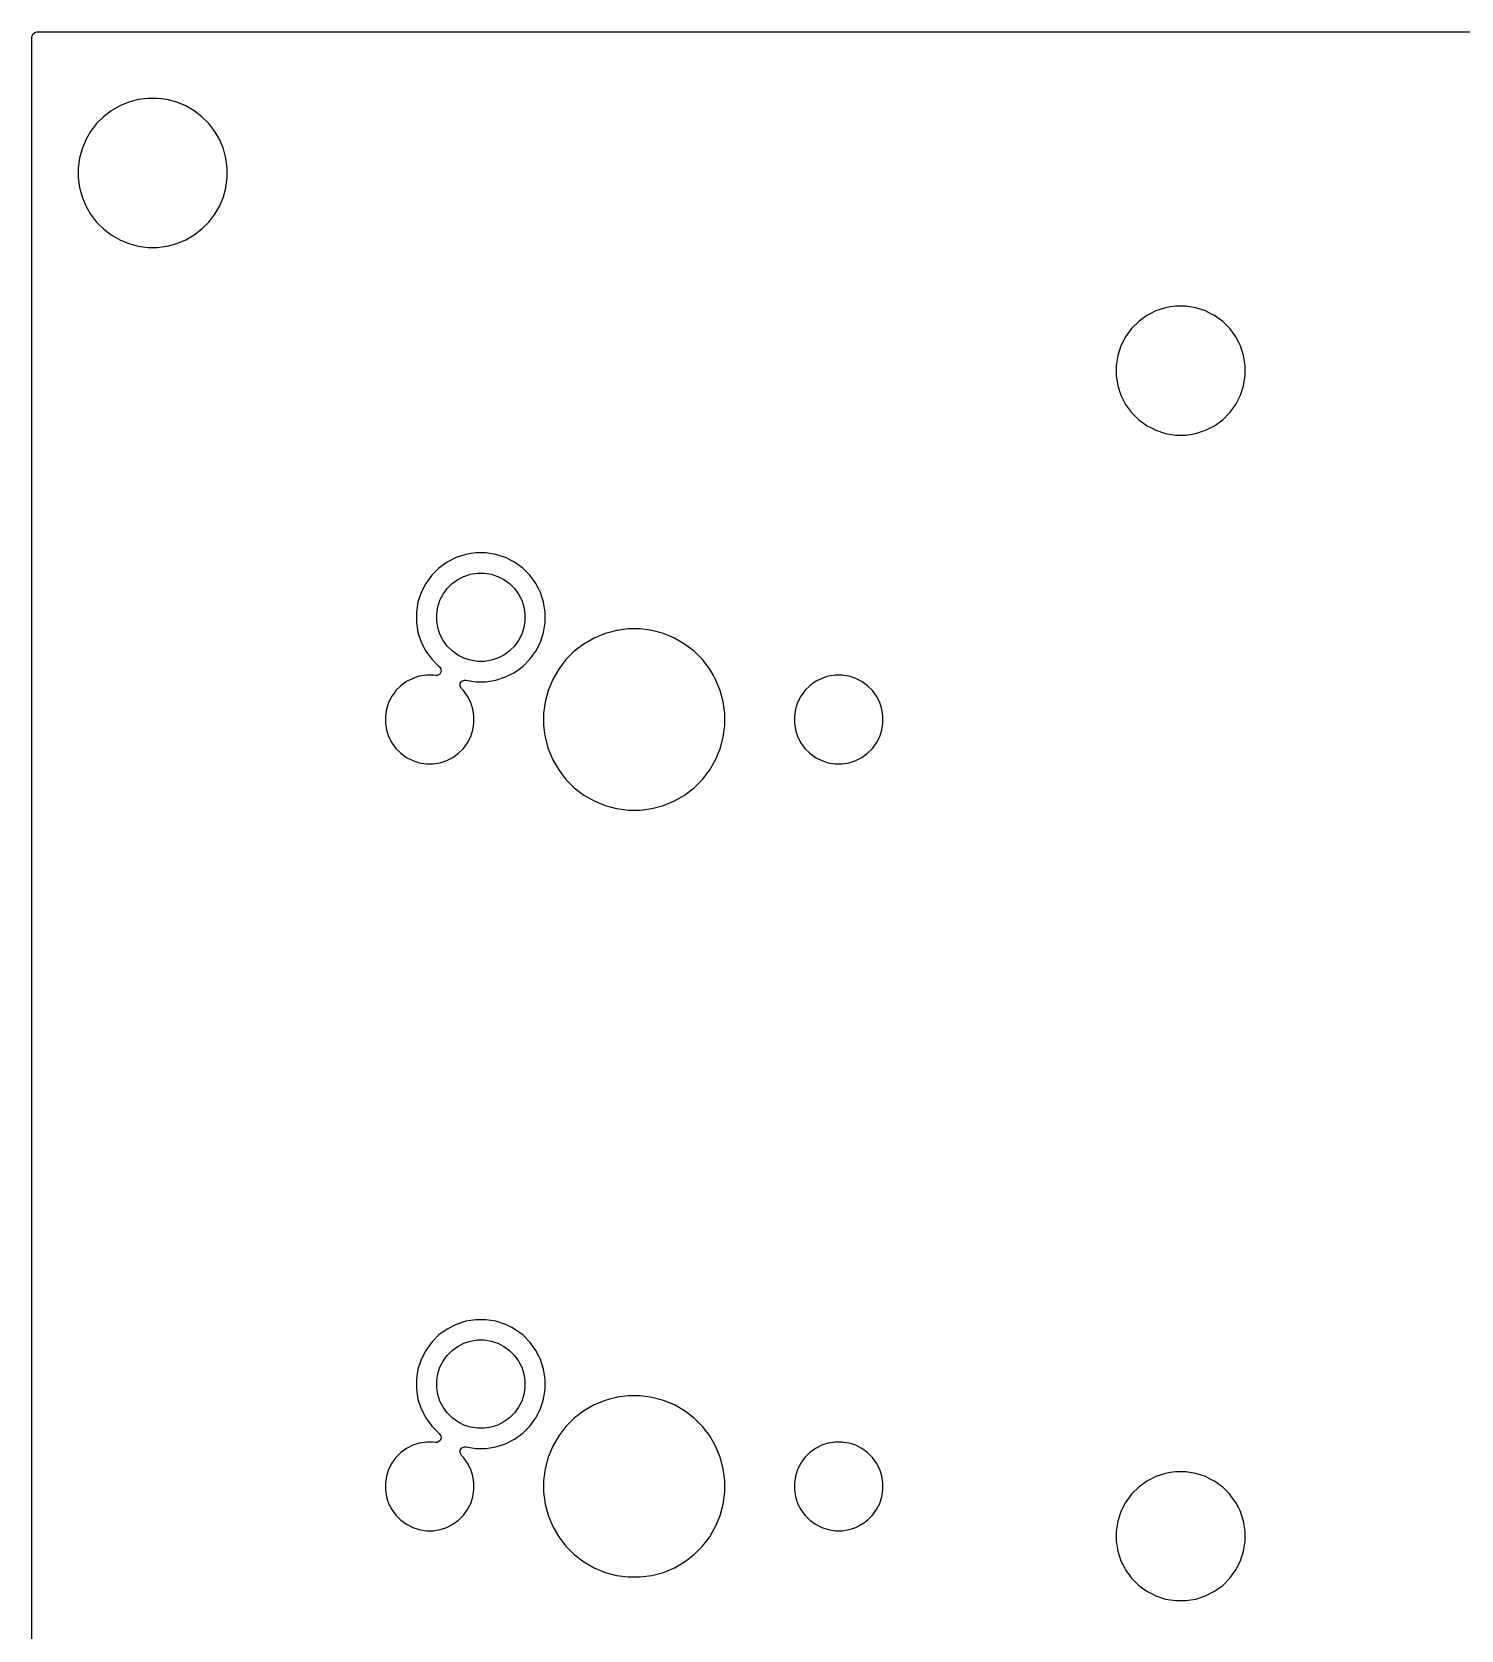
# Model space of a CAD drawing. Header units: millimetres. Extents: x 83.5 to 154.5, y -89 to -16.
# Drawn here: x 83.5 to 119, y -55.7 to -16 of the extents above; entities that cross this region are included whole.
import ezdxf

# ---------------------------------------------------------------- set-up
doc = ezdxf.new("R2010")
doc.units = ezdxf.units.MM
doc.layers.add('B.Cu', color=153, linetype='CONTINUOUS', true_color=0x4d7fc4)

msp = doc.modelspace()

# ---------------------------------------------------------------- linework, layer by layer
at = {"layer": 'B.Cu', "linetype": 'CONTINUOUS'}
for p, q in [((83.5, -16.124), (83.519685, -16.056961)), ((83.5, -19.378711), (83.5, -16.124)), ((83.519685, -16.056961), (83.572489, -16.011206)), ((83.572489, -16.011206), (83.624, -16)), ((83.624, -16), (154.376, -16)), ((85.679785, -17.836777), (85.469706, -17.958067)), ((85.679794, -17.836773), (85.679785, -17.836777)), ((85.903895, -17.743947), (85.679794, -17.836773)), ((86.138214, -17.681161), (85.903895, -17.743947)), ((86.378711, -17.6495), (86.138214, -17.681161)), ((86.378712, -17.6495), (86.378711, -17.6495)), ((86.621288, -17.6495), (86.378712, -17.6495)), ((86.621289, -17.6495), (86.621288, -17.6495)), ((86.861785, -17.681161), (86.621289, -17.6495)), ((87.096104, -17.743947), (86.861785, -17.681161)), ((87.320205, -17.836773), (87.096104, -17.743947)), ((87.320212, -17.836776), (87.320205, -17.836773)), ((87.530289, -17.958064), (87.320212, -17.836776)), ((85.277256, -18.105739), (85.105739, -18.277256)), ((85.277263, -18.105733), (85.277256, -18.105739)), ((85.469706, -17.958067), (85.277263, -18.105733)), ((87.530292, -17.958066), (87.530289, -17.958064)), ((87.530293, -17.958067), (87.530292, -17.958066)), ((87.722736, -18.105733), (87.530293, -17.958067)), ((87.722743, -18.105739), (87.722736, -18.105733)), ((87.89426, -18.277256), (87.722743, -18.105739)), ((84.958067, -18.469706), (84.836777, -18.679785)), ((85.105733, -18.277263), (84.958067, -18.469706)), ((85.105739, -18.277256), (85.105733, -18.277263)), ((87.894265, -18.277262), (87.89426, -18.277256)), ((88.041936, -18.469711), (87.894265, -18.277262)), ((88.163224, -18.679788), (88.041936, -18.469711)), ((84.743947, -18.903895), (84.681161, -19.138214)), ((84.836773, -18.679794), (84.743947, -18.903895)), ((84.836777, -18.679785), (84.836773, -18.679794)), ((88.256054, -18.9039), (88.163224, -18.679788)), ((88.318838, -19.138211), (88.256054, -18.9039)), ((83.5, -24.286038), (83.5, -19.378711)), ((84.681161, -19.138214), (84.6495, -19.378711)), ((84.6495, -19.378711), (84.6495, -19.621288)), ((88.3505, -19.378712), (88.318838, -19.138211)), ((88.3505, -19.621288), (88.3505, -19.378712)), ((84.6495, -19.621288), (84.681161, -19.861785)), ((88.318838, -19.861789), (88.3505, -19.621288)), ((84.681161, -19.861785), (84.743947, -20.096104)), ((84.743947, -20.096104), (84.754379, -20.121288)), ((84.754379, -20.121288), (84.836776, -20.320212)), ((88.163224, -20.320212), (88.256054, -20.0961)), ((88.256054, -20.0961), (88.314304, -19.878711)), ((88.314304, -19.878711), (88.318838, -19.861789)), ((84.836776, -20.320212), (84.958064, -20.530289)), ((84.958064, -20.530289), (84.958066, -20.530292)), ((84.958066, -20.530292), (84.958067, -20.530293)), ((84.958067, -20.530293), (85.105733, -20.722736)), ((87.894265, -20.722738), (88.041936, -20.530289)), ((88.041936, -20.530289), (88.163224, -20.320212)), ((85.105733, -20.722736), (85.105739, -20.722743)), ((85.105739, -20.722743), (85.277256, -20.89426)), ((85.277256, -20.89426), (85.277262, -20.894265)), ((85.277262, -20.894265), (85.469711, -21.041936)), ((87.530289, -21.041936), (87.722738, -20.894265)), ((87.722738, -20.894265), (87.894265, -20.722738)), ((85.469711, -21.041936), (85.679788, -21.163224)), ((85.679788, -21.163224), (85.9039, -21.256054)), ((85.9039, -21.256054), (86.138211, -21.318838)), ((86.138211, -21.318838), (86.318586, -21.342584)), ((86.318586, -21.342584), (86.378711, -21.3505)), ((86.378711, -21.3505), (86.378712, -21.3505)), ((86.378712, -21.3505), (86.621289, -21.3505)), ((86.621289, -21.3505), (86.669388, -21.344167)), ((86.669388, -21.344167), (86.861789, -21.318838)), ((86.861789, -21.318838), (87.0961, -21.256054)), ((87.0961, -21.256054), (87.320212, -21.163224)), ((87.320212, -21.163224), (87.530289, -21.041936)), ((111.421616, -22.92876), (111.197151, -23.043132)), ((111.661214, -22.85091), (111.421616, -22.92876)), ((111.785626, -22.831205), (111.661214, -22.85091)), ((111.910038, -22.8115), (111.785626, -22.831205)), ((112.161962, -22.8115), (111.910038, -22.8115)), ((112.410785, -22.85091), (112.161962, -22.8115)), ((112.650383, -22.92876), (112.410785, -22.85091)), ((112.804747, -23.007413), (112.650383, -22.92876)), ((112.874845, -23.04313), (112.804747, -23.007413)), ((110.815201, -23.36935), (110.667132, -23.573151)), ((110.815205, -23.369345), (110.815201, -23.36935)), ((110.993345, -23.191205), (110.815205, -23.369345)), ((110.99335, -23.191201), (110.993345, -23.191205)), ((111.197151, -23.043132), (110.99335, -23.191201)), ((112.874847, -23.043131), (112.874845, -23.04313)), ((112.874848, -23.043132), (112.874847, -23.043131)), ((113.078649, -23.191201), (112.874848, -23.043132)), ((113.078654, -23.191205), (113.078649, -23.191201)), ((113.256794, -23.369345), (113.078654, -23.191205)), ((113.256798, -23.36935), (113.256794, -23.369345)), ((113.385952, -23.547117), (113.256798, -23.36935)), ((110.55276, -23.797616), (110.47491, -24.037214)), ((110.667132, -23.573151), (110.55276, -23.797616)), ((113.40487, -23.573155), (113.385952, -23.547117)), ((113.477747, -23.716184), (113.40487, -23.573155)), ((113.519239, -23.797616), (113.477747, -23.716184)), ((113.519239, -23.797618), (113.519239, -23.797616)), ((113.519241, -23.797621), (113.519239, -23.797618)), ((113.59709, -24.037215), (113.519241, -23.797621)), ((110.47491, -24.037214), (110.4355, -24.286038)), ((113.6365, -24.286038), (113.59709, -24.037215)), ((83.5, -32.993389), (83.5, -24.286038)), ((110.4355, -24.286038), (110.4355, -24.537961)), ((110.4355, -24.537961), (110.47491, -24.786785)), ((113.59709, -24.786785), (113.6365, -24.537962)), ((113.6365, -24.537962), (113.6365, -24.286038)), ((110.47491, -24.786785), (110.55276, -25.026383)), ((113.519241, -25.026379), (113.59709, -24.786785)), ((110.55276, -25.026383), (110.667132, -25.250848)), ((110.667132, -25.250848), (110.815201, -25.454649)), ((113.256793, -25.454656), (113.40487, -25.250845)), ((113.40487, -25.250845), (113.519241, -25.026379)), ((110.815201, -25.454649), (110.815205, -25.454654)), ((110.815205, -25.454654), (110.993345, -25.632794)), ((110.993345, -25.632794), (110.99335, -25.632798)), ((110.99335, -25.632798), (111.171117, -25.761952)), ((111.171117, -25.761952), (111.197155, -25.78087)), ((111.197155, -25.78087), (111.340184, -25.853747)), ((112.650379, -25.895241), (112.874845, -25.78087)), ((112.874845, -25.78087), (113.078656, -25.632793)), ((113.078656, -25.632793), (113.256793, -25.454656)), ((111.340184, -25.853747), (111.421616, -25.895239)), ((111.421616, -25.895239), (111.421618, -25.895239)), ((111.421618, -25.895239), (111.421621, -25.895241)), ((111.421621, -25.895241), (111.661215, -25.97309)), ((111.661215, -25.97309), (111.910038, -26.0125)), ((111.910038, -26.0125), (111.910039, -26.0125)), ((111.910039, -26.0125), (112.161961, -26.0125)), ((112.161961, -26.0125), (112.161962, -26.0125)), ((112.161962, -26.0125), (112.410785, -25.97309)), ((112.410785, -25.97309), (112.650379, -25.895241)), ((94.275214, -28.97891), (94.035616, -29.05676)), ((94.399626, -28.959205), (94.275214, -28.97891)), ((94.524038, -28.9395), (94.399626, -28.959205)), ((94.775962, -28.9395), (94.524038, -28.9395)), ((95.024785, -28.97891), (94.775962, -28.9395)), ((95.264383, -29.05676), (95.024785, -28.97891)), ((93.607345, -29.319205), (93.429205, -29.497345)), ((93.60735, -29.319201), (93.607345, -29.319205)), ((93.811151, -29.171132), (93.60735, -29.319201)), ((94.035616, -29.05676), (93.811151, -29.171132)), ((95.418747, -29.135413), (95.264383, -29.05676)), ((95.488845, -29.17113), (95.418747, -29.135413)), ((95.488847, -29.171131), (95.488845, -29.17113)), ((95.488848, -29.171132), (95.488847, -29.171131)), ((95.692649, -29.319201), (95.488848, -29.171132)), ((95.692654, -29.319205), (95.692649, -29.319201)), ((95.870794, -29.497345), (95.692654, -29.319205)), ((93.281132, -29.701151), (93.16676, -29.925616)), ((93.429201, -29.49735), (93.281132, -29.701151)), ((93.429205, -29.497345), (93.429201, -29.49735)), ((93.813553, -29.825607), (93.935607, -29.703553)), ((93.935607, -29.703553), (94.075252, -29.602096)), ((94.075252, -29.602096), (94.229048, -29.523733)), ((94.229048, -29.523733), (94.39321, -29.470393)), ((94.39321, -29.470393), (94.563695, -29.443391)), ((94.563695, -29.443391), (94.736305, -29.443391)), ((94.736305, -29.443391), (94.90679, -29.470393)), ((94.90679, -29.470393), (95.070952, -29.523733)), ((95.070952, -29.523733), (95.224748, -29.602096)), ((95.224748, -29.602096), (95.364393, -29.703553)), ((95.364393, -29.703553), (95.486447, -29.825607)), ((95.870798, -29.49735), (95.870794, -29.497345)), ((95.999952, -29.675117), (95.870798, -29.49735)), ((96.01887, -29.701155), (95.999952, -29.675117)), ((96.091747, -29.844184), (96.01887, -29.701155)), ((93.08891, -30.165214), (93.0495, -30.414038)), ((93.16676, -29.925616), (93.08891, -30.165214)), ((93.580393, -30.28321), (93.633733, -30.119048)), ((93.633733, -30.119048), (93.712096, -29.965252)), ((93.712096, -29.965252), (93.813553, -29.825607)), ((95.486447, -29.825607), (95.587904, -29.965252)), ((95.587904, -29.965252), (95.666267, -30.119048)), ((95.666267, -30.119048), (95.719607, -30.28321)), ((96.133239, -29.925616), (96.091747, -29.844184)), ((96.133239, -29.925618), (96.133239, -29.925616)), ((96.133241, -29.925621), (96.133239, -29.925618)), ((96.21109, -30.165215), (96.133241, -29.925621)), ((96.2505, -30.414038), (96.21109, -30.165215)), ((93.0495, -30.414038), (93.0495, -30.665961)), ((93.553391, -30.453695), (93.580393, -30.28321)), ((93.553391, -30.626305), (93.553391, -30.453695)), ((95.719607, -30.28321), (95.746609, -30.453695)), ((95.746609, -30.453695), (95.746609, -30.626305)), ((96.2505, -30.665962), (96.2505, -30.414038)), ((93.0495, -30.665961), (93.08891, -30.914785)), ((93.08891, -30.914785), (93.16676, -31.154383)), ((93.580393, -30.79679), (93.553391, -30.626305)), ((93.633733, -30.960952), (93.580393, -30.79679)), ((93.712096, -31.114748), (93.633733, -30.960952)), ((95.666267, -30.960952), (95.587904, -31.114748)), ((95.719607, -30.79679), (95.666267, -30.960952)), ((95.746609, -30.626305), (95.719607, -30.79679)), ((96.133241, -31.154379), (96.21109, -30.914785)), ((96.21109, -30.914785), (96.2505, -30.665962)), ((97.735038, -30.944364), (97.462499, -31.057254)), ((97.735048, -30.944361), (97.735038, -30.944364)), ((97.845428, -30.914785), (97.735048, -30.944361)), ((98.020007, -30.868007), (97.845428, -30.914785)), ((98.034085, -30.866153), (98.020007, -30.868007)), ((98.312486, -30.8295), (98.034085, -30.866153)), ((98.312494, -30.8295), (98.312486, -30.8295)), ((98.607506, -30.8295), (98.312494, -30.8295)), ((98.607513, -30.8295), (98.607506, -30.8295)), ((98.851113, -30.861571), (98.607513, -30.8295)), ((98.899993, -30.868007), (98.851113, -30.861571)), ((99.184952, -30.944361), (98.899993, -30.868007)), ((99.184954, -30.944362), (99.184952, -30.944361)), ((99.184961, -30.944364), (99.184954, -30.944362)), ((99.4575, -31.057254), (99.184961, -30.944364)), ((93.16676, -31.154383), (93.281132, -31.378848)), ((93.813553, -31.254393), (93.712096, -31.114748)), ((93.935607, -31.376447), (93.813553, -31.254393)), ((95.486447, -31.254393), (95.364393, -31.376447)), ((95.587904, -31.114748), (95.486447, -31.254393)), ((96.01887, -31.378845), (96.133241, -31.154379)), ((97.207006, -31.204761), (96.972959, -31.384352)), ((97.462489, -31.057258), (97.207006, -31.204761)), ((97.462499, -31.057254), (97.462489, -31.057258)), ((99.45751, -31.057258), (99.4575, -31.057254)), ((99.712993, -31.204761), (99.45751, -31.057258)), ((99.94704, -31.384352), (99.712993, -31.204761)), ((93.281132, -31.378848), (93.429201, -31.582649)), ((93.429201, -31.582649), (93.429205, -31.582654)), ((93.429205, -31.582654), (93.429207, -31.582656)), ((93.429207, -31.582656), (93.607344, -31.760793)), ((94.075252, -31.477904), (93.935607, -31.376447)), ((94.229048, -31.556267), (94.075252, -31.477904)), ((94.39321, -31.609607), (94.229048, -31.556267)), ((94.563695, -31.636609), (94.39321, -31.609607)), ((94.736305, -31.636609), (94.563695, -31.636609)), ((94.90679, -31.609607), (94.736305, -31.636609)), ((95.070952, -31.556267), (94.90679, -31.609607)), ((95.224748, -31.477904), (95.070952, -31.556267)), ((95.364393, -31.376447), (95.224748, -31.477904)), ((95.692656, -31.760793), (95.870793, -31.582656)), ((95.870793, -31.582656), (96.01887, -31.378845)), ((96.764352, -31.592959), (96.584761, -31.827006)), ((96.764358, -31.592952), (96.764352, -31.592959)), ((96.972952, -31.384358), (96.764358, -31.592952)), ((96.972959, -31.384352), (96.972952, -31.384358)), ((99.947047, -31.384358), (99.94704, -31.384352)), ((100.155641, -31.592952), (99.947047, -31.384358)), ((100.155647, -31.592959), (100.155641, -31.592952)), ((100.335238, -31.827006), (100.155647, -31.592959)), ((92.803211, -32.138768), (92.746289, -32.180125)), ((92.957552, -32.060128), (92.803211, -32.138768)), ((93.122302, -32.006597), (92.957552, -32.060128)), ((93.253728, -31.985781), (93.122302, -32.006597)), ((93.293389, -31.9795), (93.253728, -31.985781)), ((93.466611, -31.9795), (93.293389, -31.9795)), ((93.521378, -31.988174), (93.466611, -31.9795)), ((93.56886, -31.986479), (93.521378, -31.988174)), ((93.629699, -31.952122), (93.56886, -31.986479)), ((93.607344, -31.760793), (93.607345, -31.760794)), ((93.607345, -31.760794), (93.607344, -31.760794)), ((93.607344, -31.760794), (93.613661, -31.765383)), ((93.613661, -31.765383), (93.656327, -31.820714)), ((93.662305, -31.890327), (93.629699, -31.952122)), ((93.656327, -31.820714), (93.662305, -31.890327)), ((94.138981, -32.180125), (94.180853, -32.124192)), ((94.180853, -32.124192), (94.246317, -32.099775)), ((94.246317, -32.099775), (94.274561, -32.100986)), ((94.274561, -32.100986), (94.275212, -32.101089)), ((94.275212, -32.101089), (94.275215, -32.10109)), ((94.275215, -32.10109), (94.524038, -32.1405)), ((94.524038, -32.1405), (94.524039, -32.1405)), ((94.524039, -32.1405), (94.775961, -32.1405)), ((94.775961, -32.1405), (94.775962, -32.1405)), ((94.775962, -32.1405), (95.024785, -32.10109)), ((95.024785, -32.10109), (95.264379, -32.023241)), ((95.264379, -32.023241), (95.488845, -31.90887)), ((95.488845, -31.90887), (95.692656, -31.760793)), ((96.437254, -32.082499), (96.324364, -32.355038)), ((96.437258, -32.082489), (96.437254, -32.082499)), ((96.584761, -31.827006), (96.437258, -32.082489)), ((100.427309, -31.986479), (100.335238, -31.827006)), ((100.482743, -32.082493), (100.427309, -31.986479)), ((100.595639, -32.355048), (100.482743, -32.082493)), ((102.963211, -32.138768), (102.906289, -32.180125)), ((103.117552, -32.060128), (102.963211, -32.138768)), ((103.282302, -32.006597), (103.117552, -32.060128)), ((103.413728, -31.985781), (103.282302, -32.006597)), ((103.453389, -31.9795), (103.413728, -31.985781)), ((103.626611, -31.9795), (103.453389, -31.9795)), ((103.666271, -31.985781), (103.626611, -31.9795)), ((103.797698, -32.006597), (103.666271, -31.985781)), ((103.797699, -32.006597), (103.797698, -32.006597)), ((103.797701, -32.006598), (103.797699, -32.006597)), ((103.962445, -32.060127), (103.797701, -32.006598)), ((104.116788, -32.138768), (103.962445, -32.060127)), ((104.256928, -32.240586), (104.116788, -32.138768)), ((92.438768, -32.503211), (92.360128, -32.657552)), ((92.496859, -32.423256), (92.438768, -32.503211)), ((92.540586, -32.363072), (92.496859, -32.423256)), ((92.540588, -32.36307), (92.540586, -32.363072)), ((92.663069, -32.240588), (92.540588, -32.363069)), ((92.540588, -32.363069), (92.540588, -32.36307)), ((92.66307, -32.240588), (92.663069, -32.240588)), ((92.663072, -32.240586), (92.66307, -32.240588)), ((92.746289, -32.180125), (92.663072, -32.240586)), ((94.133997, -32.249817), (94.138981, -32.180125)), ((94.167482, -32.31114), (94.133997, -32.249817)), ((94.219414, -32.363072), (94.167482, -32.31114)), ((94.321232, -32.503212), (94.219414, -32.363072)), ((94.399873, -32.657555), (94.321232, -32.503212)), ((96.324361, -32.355048), (96.248008, -32.640004)), ((96.324364, -32.355038), (96.324361, -32.355048)), ((100.671993, -32.640007), (100.595639, -32.355048)), ((102.598768, -32.503211), (102.520128, -32.657552)), ((102.656859, -32.423256), (102.598768, -32.503211)), ((102.700586, -32.363072), (102.656859, -32.423256)), ((102.700588, -32.36307), (102.700586, -32.363072)), ((102.823069, -32.240588), (102.700588, -32.363069)), ((102.700588, -32.363069), (102.700588, -32.36307)), ((102.82307, -32.240588), (102.823069, -32.240588)), ((102.823072, -32.240586), (102.82307, -32.240588)), ((102.906289, -32.180125), (102.823072, -32.240586)), ((104.379414, -32.363072), (104.256928, -32.240586)), ((104.481232, -32.503212), (104.379414, -32.363072)), ((104.559873, -32.657555), (104.481232, -32.503212)), ((92.306597, -32.822302), (92.2795, -32.993389)), ((92.360128, -32.657552), (92.306597, -32.822302)), ((94.453402, -32.822299), (94.399873, -32.657555)), ((94.470854, -32.932486), (94.453402, -32.822299)), ((94.4805, -32.993389), (94.470854, -32.932486)), ((96.248006, -32.640015), (96.2095, -32.932486)), ((96.2095, -32.932486), (96.2095, -33.227513)), ((96.248008, -32.640004), (96.248006, -32.640015)), ((100.7105, -32.932494), (100.671993, -32.640007)), ((100.7105, -32.993389), (100.7105, -32.932494)), ((102.466597, -32.822302), (102.4395, -32.993389)), ((102.520128, -32.657552), (102.466597, -32.822302)), ((104.613402, -32.822299), (104.559873, -32.657555)), ((104.6405, -32.993389), (104.613402, -32.822299)), ((83.5, -52.043389), (83.5, -32.993389)), ((92.2795, -32.993389), (92.2795, -33.166611)), ((92.2795, -33.166611), (92.306598, -33.337701)), ((92.306598, -33.337701), (92.360127, -33.502445)), ((94.399873, -33.502445), (94.453402, -33.337701)), ((94.453402, -33.337701), (94.4805, -33.166611)), ((94.4805, -33.166611), (94.4805, -32.993389)), ((96.2095, -33.227513), (96.234814, -33.419786)), ((100.671993, -33.519993), (100.7105, -33.227506)), ((100.7105, -33.227506), (100.7105, -32.993389)), ((102.4395, -32.993389), (102.4395, -33.166611)), ((102.4395, -33.166611), (102.466598, -33.337701)), ((102.466598, -33.337701), (102.520127, -33.502445)), ((104.559873, -33.502445), (104.613402, -33.337701)), ((104.613402, -33.337701), (104.6405, -33.166611)), ((104.6405, -33.166611), (104.6405, -32.993389)), ((92.360127, -33.502445), (92.438768, -33.656788)), ((92.438768, -33.656788), (92.540586, -33.796928)), ((94.219414, -33.796928), (94.321232, -33.656788)), ((94.321232, -33.656788), (94.399873, -33.502445)), ((96.234814, -33.419786), (96.248007, -33.519993)), ((96.248007, -33.519993), (96.324361, -33.804951)), ((100.595639, -33.804952), (100.671993, -33.519993)), ((102.520127, -33.502445), (102.598768, -33.656788)), ((102.598768, -33.656788), (102.700586, -33.796928)), ((104.379414, -33.796928), (104.481232, -33.656788)), ((104.481232, -33.656788), (104.559873, -33.502445)), ((92.540586, -33.796928), (92.663072, -33.919414)), ((92.663072, -33.919414), (92.803212, -34.021232)), ((92.803212, -34.021232), (92.957555, -34.099873)), ((92.957555, -34.099873), (93.122299, -34.153402)), ((93.637701, -34.153402), (93.802445, -34.099873)), ((93.802445, -34.099873), (93.956788, -34.021232)), ((93.956788, -34.021232), (94.096928, -33.919414)), ((94.096928, -33.919414), (94.219414, -33.796928)), ((96.324361, -33.804951), (96.324364, -33.804961)), ((96.324364, -33.804961), (96.437254, -34.0775)), ((96.437254, -34.0775), (96.437258, -34.07751)), ((96.437258, -34.07751), (96.584761, -34.332993)), ((100.335238, -34.332994), (100.482743, -34.077507)), ((100.482743, -34.077507), (100.595639, -33.804952)), ((102.700586, -33.796928), (102.823072, -33.919414)), ((102.823072, -33.919414), (102.963212, -34.021232)), ((102.963212, -34.021232), (103.117555, -34.099873)), ((103.117555, -34.099873), (103.282299, -34.153402)), ((103.797701, -34.153402), (103.962445, -34.099873)), ((103.962445, -34.099873), (104.116788, -34.021232)), ((104.116788, -34.021232), (104.256928, -33.919414)), ((104.256928, -33.919414), (104.379414, -33.796928)), ((93.122299, -34.153402), (93.293389, -34.1805)), ((93.293389, -34.1805), (93.29339, -34.1805)), ((93.29339, -34.1805), (93.46661, -34.1805)), ((93.46661, -34.1805), (93.466611, -34.1805)), ((93.466611, -34.1805), (93.637701, -34.153402)), ((96.584761, -34.332993), (96.764352, -34.56704)), ((100.155646, -34.567042), (100.335238, -34.332994)), ((103.282299, -34.153402), (103.453389, -34.1805)), ((103.453389, -34.1805), (103.45339, -34.1805)), ((103.45339, -34.1805), (103.62661, -34.1805)), ((103.62661, -34.1805), (103.626611, -34.1805)), ((103.626611, -34.1805), (103.797701, -34.153402)), ((96.764352, -34.56704), (96.764358, -34.567047)), ((96.764358, -34.567047), (96.972952, -34.775641)), ((96.972952, -34.775641), (96.972959, -34.775647)), ((96.972959, -34.775647), (97.207006, -34.955238)), ((99.712994, -34.955238), (99.947042, -34.775646)), ((99.947042, -34.775646), (100.155646, -34.567042)), ((97.207006, -34.955238), (97.462489, -35.102741)), ((97.462489, -35.102741), (97.46249, -35.102741)), ((97.46249, -35.102741), (97.462493, -35.102743)), ((97.462493, -35.102743), (97.735048, -35.215639)), ((97.735048, -35.215639), (98.020007, -35.291993)), ((98.020007, -35.291993), (98.312494, -35.3305)), ((98.312494, -35.3305), (98.312501, -35.3305)), ((98.312501, -35.3305), (98.607499, -35.3305)), ((98.607499, -35.3305), (98.607506, -35.3305)), ((98.607506, -35.3305), (98.899993, -35.291993)), ((98.899993, -35.291993), (99.184952, -35.215639)), ((99.184952, -35.215639), (99.457507, -35.102743)), ((99.457507, -35.102743), (99.712994, -34.955238)), ((94.275214, -48.02891), (94.035616, -48.10676)), ((94.399626, -48.009205), (94.275214, -48.02891)), ((94.524038, -47.9895), (94.399626, -48.009205)), ((94.775962, -47.9895), (94.524038, -47.9895)), ((95.024785, -48.02891), (94.775962, -47.9895)), ((95.264383, -48.10676), (95.024785, -48.02891)), ((93.607345, -48.369205), (93.429205, -48.547345)), ((93.60735, -48.369201), (93.607345, -48.369205)), ((93.811151, -48.221132), (93.60735, -48.369201)), ((94.035616, -48.10676), (93.811151, -48.221132)), ((95.418747, -48.185413), (95.264383, -48.10676)), ((95.488845, -48.22113), (95.418747, -48.185413)), ((95.488847, -48.221131), (95.488845, -48.22113)), ((95.488848, -48.221132), (95.488847, -48.221131)), ((95.692649, -48.369201), (95.488848, -48.221132)), ((95.692654, -48.369205), (95.692649, -48.369201)), ((95.870794, -48.547345), (95.692654, -48.369205)), ((93.281132, -48.751151), (93.16676, -48.975616)), ((93.429201, -48.54735), (93.281132, -48.751151)), ((93.429205, -48.547345), (93.429201, -48.54735)), ((93.813553, -48.875607), (93.935607, -48.753553)), ((93.935607, -48.753553), (94.075252, -48.652096)), ((94.075252, -48.652096), (94.229048, -48.573733)), ((94.229048, -48.573733), (94.39321, -48.520393)), ((94.39321, -48.520393), (94.563695, -48.493391)), ((94.563695, -48.493391), (94.736305, -48.493391)), ((94.736305, -48.493391), (94.90679, -48.520393)), ((94.90679, -48.520393), (95.070952, -48.573733)), ((95.070952, -48.573733), (95.224748, -48.652096)), ((95.224748, -48.652096), (95.364393, -48.753553)), ((95.364393, -48.753553), (95.486447, -48.875607)), ((95.870798, -48.54735), (95.870794, -48.547345)), ((95.952487, -48.659786), (95.870798, -48.54735)), ((96.01887, -48.751155), (95.952487, -48.659786)), ((96.091747, -48.894184), (96.01887, -48.751155)), ((93.08891, -49.215214), (93.0495, -49.464038)), ((93.16676, -48.975616), (93.08891, -49.215214)), ((93.580393, -49.33321), (93.633733, -49.169048)), ((93.633733, -49.169048), (93.712096, -49.015252)), ((93.712096, -49.015252), (93.813553, -48.875607)), ((95.486447, -48.875607), (95.587904, -49.015252)), ((95.587904, -49.015252), (95.666267, -49.169048)), ((95.666267, -49.169048), (95.719607, -49.33321)), ((96.133239, -48.975616), (96.091747, -48.894184)), ((96.133239, -48.975618), (96.133239, -48.975616)), ((96.133241, -48.975621), (96.133239, -48.975618)), ((96.21109, -49.215215), (96.133241, -48.975621)), ((96.2505, -49.464038), (96.21109, -49.215215)), ((93.0495, -49.464038), (93.0495, -49.715961)), ((93.553391, -49.503695), (93.580393, -49.33321)), ((93.553391, -49.676305), (93.553391, -49.503695)), ((95.719607, -49.33321), (95.746609, -49.503695)), ((95.746609, -49.503695), (95.746609, -49.676305)), ((96.2505, -49.715962), (96.2505, -49.464038)), ((93.0495, -49.715961), (93.08891, -49.964785)), ((93.08891, -49.964785), (93.16676, -50.204383)), ((93.580393, -49.84679), (93.553391, -49.676305)), ((93.633733, -50.010952), (93.580393, -49.84679)), ((93.712096, -50.164748), (93.633733, -50.010952)), ((95.666267, -50.010952), (95.587904, -50.164748)), ((95.719607, -49.84679), (95.666267, -50.010952)), ((95.746609, -49.676305), (95.719607, -49.84679)), ((96.133241, -50.204379), (96.21109, -49.964785)), ((96.21109, -49.964785), (96.2505, -49.715962)), ((97.735038, -49.994364), (97.462499, -50.107254)), ((97.735048, -49.994361), (97.735038, -49.994364)), ((97.845428, -49.964785), (97.735048, -49.994361)), ((98.020007, -49.918007), (97.845428, -49.964785)), ((98.034085, -49.916153), (98.020007, -49.918007)), ((98.312486, -49.8795), (98.034085, -49.916153)), ((98.312494, -49.8795), (98.312486, -49.8795)), ((98.607506, -49.8795), (98.312494, -49.8795)), ((98.607513, -49.8795), (98.607506, -49.8795)), ((98.851113, -49.911571), (98.607513, -49.8795)), ((98.899993, -49.918007), (98.851113, -49.911571)), ((99.184952, -49.994361), (98.899993, -49.918007)), ((99.184954, -49.994362), (99.184952, -49.994361)), ((99.184961, -49.994364), (99.184954, -49.994362)), ((99.4575, -50.107254), (99.184961, -49.994364)), ((93.16676, -50.204383), (93.281132, -50.428848)), ((93.813553, -50.304393), (93.712096, -50.164748)), ((93.935607, -50.426447), (93.813553, -50.304393)), ((95.486447, -50.304393), (95.364393, -50.426447)), ((95.587904, -50.164748), (95.486447, -50.304393)), ((96.01887, -50.428845), (96.133241, -50.204379)), ((97.207006, -50.254761), (96.972959, -50.434352)), ((97.462489, -50.107258), (97.207006, -50.254761)), ((97.462499, -50.107254), (97.462489, -50.107258)), ((99.45751, -50.107258), (99.4575, -50.107254)), ((99.712993, -50.254761), (99.45751, -50.107258)), ((99.94704, -50.434352), (99.712993, -50.254761)), ((93.281132, -50.428848), (93.429201, -50.632649)), ((93.429201, -50.632649), (93.429205, -50.632654)), ((93.429205, -50.632654), (93.429207, -50.632656)), ((93.429207, -50.632656), (93.607344, -50.810793)), ((93.607344, -50.810793), (93.607345, -50.810794)), ((93.607345, -50.810794), (93.607344, -50.810794)), ((93.607344, -50.810794), (93.613661, -50.815383)), ((94.075252, -50.527904), (93.935607, -50.426447)), ((94.229048, -50.606267), (94.075252, -50.527904)), ((94.39321, -50.659607), (94.229048, -50.606267)), ((94.563695, -50.686609), (94.39321, -50.659607)), ((94.736305, -50.686609), (94.563695, -50.686609)), ((94.90679, -50.659607), (94.736305, -50.686609)), ((95.070952, -50.606267), (94.90679, -50.659607)), ((95.224748, -50.527904), (95.070952, -50.606267)), ((95.364393, -50.426447), (95.224748, -50.527904)), ((95.488845, -50.95887), (95.692656, -50.810793)), ((95.692656, -50.810793), (95.870793, -50.632656)), ((95.870793, -50.632656), (96.01887, -50.428845)), ((96.764352, -50.642959), (96.584761, -50.877006)), ((96.764358, -50.642952), (96.764352, -50.642959)), ((96.972952, -50.434358), (96.764358, -50.642952)), ((96.972959, -50.434352), (96.972952, -50.434358)), ((99.947047, -50.434358), (99.94704, -50.434352)), ((100.155641, -50.642952), (99.947047, -50.434358)), ((100.155647, -50.642959), (100.155641, -50.642952)), ((100.335238, -50.877006), (100.155647, -50.642959)), ((92.803211, -51.188768), (92.746289, -51.230125)), ((92.957552, -51.110128), (92.803211, -51.188768)), ((93.122302, -51.056597), (92.957552, -51.110128)), ((93.253728, -51.035781), (93.122302, -51.056597)), ((93.293389, -51.0295), (93.253728, -51.035781)), ((93.466611, -51.0295), (93.293389, -51.0295)), ((93.521378, -51.038174), (93.466611, -51.0295)), ((93.56886, -51.036479), (93.521378, -51.038174)), ((93.629699, -51.002122), (93.56886, -51.036479)), ((93.613661, -50.815383), (93.656327, -50.870714)), ((93.662305, -50.940327), (93.629699, -51.002122)), ((93.656327, -50.870714), (93.662305, -50.940327)), ((94.138981, -51.230125), (94.180853, -51.174192)), ((94.180853, -51.174192), (94.246317, -51.149775)), ((94.246317, -51.149775), (94.274561, -51.150986)), ((94.274561, -51.150986), (94.275212, -51.151089)), ((94.275212, -51.151089), (94.275215, -51.15109)), ((94.275215, -51.15109), (94.524038, -51.1905)), ((94.524038, -51.1905), (94.524039, -51.1905)), ((94.524039, -51.1905), (94.775961, -51.1905)), ((94.775961, -51.1905), (94.775962, -51.1905)), ((94.775962, -51.1905), (95.024785, -51.15109)), ((95.024785, -51.15109), (95.264379, -51.073241)), ((95.264379, -51.073241), (95.488845, -50.95887)), ((96.437254, -51.132499), (96.324364, -51.405038)), ((96.437258, -51.132489), (96.437254, -51.132499)), ((96.584761, -50.877006), (96.437258, -51.132489)), ((100.427309, -51.036479), (100.335238, -50.877006)), ((100.482743, -51.132493), (100.427309, -51.036479)), ((100.595639, -51.405048), (100.482743, -51.132493)), ((102.963211, -51.188768), (102.906289, -51.230125)), ((103.117552, -51.110128), (102.963211, -51.188768)), ((103.282302, -51.056597), (103.117552, -51.110128)), ((103.413728, -51.035781), (103.282302, -51.056597)), ((103.453389, -51.0295), (103.413728, -51.035781)), ((103.626611, -51.0295), (103.453389, -51.0295)), ((103.666271, -51.035781), (103.626611, -51.0295)), ((103.797698, -51.056597), (103.666271, -51.035781)), ((103.797699, -51.056597), (103.797698, -51.056597)), ((103.797701, -51.056598), (103.797699, -51.056597)), ((103.962445, -51.110127), (103.797701, -51.056598)), ((104.116788, -51.188768), (103.962445, -51.110127)), ((104.256928, -51.290586), (104.116788, -51.188768)), ((92.438768, -51.553211), (92.360128, -51.707552)), ((92.496859, -51.473256), (92.438768, -51.553211)), ((92.540586, -51.413072), (92.496859, -51.473256)), ((92.540588, -51.41307), (92.540586, -51.413072)), ((92.663069, -51.290588), (92.540588, -51.413069)), ((92.540588, -51.413069), (92.540588, -51.41307)), ((92.66307, -51.290588), (92.663069, -51.290588)), ((92.663072, -51.290586), (92.66307, -51.290588)), ((92.746289, -51.230125), (92.663072, -51.290586)), ((94.133997, -51.299817), (94.138981, -51.230125)), ((94.167482, -51.36114), (94.133997, -51.299817)), ((94.219414, -51.413072), (94.167482, -51.36114)), ((94.321232, -51.553212), (94.219414, -51.413072)), ((94.399873, -51.707555), (94.321232, -51.553212)), ((96.324361, -51.405048), (96.248008, -51.690004)), ((96.324364, -51.405038), (96.324361, -51.405048)), ((100.671993, -51.690007), (100.595639, -51.405048)), ((102.598768, -51.553211), (102.520128, -51.707552)), ((102.656859, -51.473256), (102.598768, -51.553211)), ((102.700586, -51.413072), (102.656859, -51.473256)), ((102.700588, -51.41307), (102.700586, -51.413072)), ((102.823069, -51.290588), (102.700588, -51.413069)), ((102.700588, -51.413069), (102.700588, -51.41307)), ((102.82307, -51.290588), (102.823069, -51.290588)), ((102.823072, -51.290586), (102.82307, -51.290588)), ((102.906289, -51.230125), (102.823072, -51.290586)), ((104.379414, -51.413072), (104.256928, -51.290586)), ((104.481232, -51.553212), (104.379414, -51.413072)), ((104.559873, -51.707555), (104.481232, -51.553212)), ((92.306597, -51.872302), (92.2795, -52.043389)), ((92.360128, -51.707552), (92.306597, -51.872302)), ((94.453402, -51.872299), (94.399873, -51.707555)), ((94.470854, -51.982486), (94.453402, -51.872299)), ((94.4805, -52.043389), (94.470854, -51.982486)), ((96.248006, -51.690015), (96.2095, -51.982486)), ((96.2095, -51.982486), (96.2095, -52.277513)), ((96.248008, -51.690004), (96.248006, -51.690015)), ((100.7105, -51.982494), (100.671993, -51.690007)), ((100.7105, -52.043389), (100.7105, -51.982494)), ((102.466597, -51.872302), (102.4395, -52.043389)), ((102.520128, -51.707552), (102.466597, -51.872302)), ((104.613402, -51.872299), (104.559873, -51.707555)), ((104.6405, -52.043389), (104.613402, -51.872299)), ((111.197151, -51.999132), (110.99335, -52.147201)), ((111.421616, -51.88476), (111.197151, -51.999132)), ((111.661214, -51.80691), (111.421616, -51.88476)), ((111.785626, -51.787205), (111.661214, -51.80691)), ((111.910038, -51.7675), (111.785626, -51.787205)), ((112.161962, -51.7675), (111.910038, -51.7675)), ((112.410785, -51.80691), (112.161962, -51.7675)), ((112.650383, -51.88476), (112.410785, -51.80691)), ((112.804747, -51.963413), (112.650383, -51.88476)), ((112.874845, -51.99913), (112.804747, -51.963413)), ((112.874847, -51.999131), (112.874845, -51.99913)), ((112.874848, -51.999132), (112.874847, -51.999131)), ((113.078649, -52.147201), (112.874848, -51.999132)), ((83.5, -62.852135), (83.5, -52.043389)), ((92.2795, -52.043389), (92.2795, -52.21661)), ((92.2795, -52.21661), (92.296722, -52.32535)), ((92.296722, -52.32535), (92.306598, -52.387701)), ((92.306598, -52.387701), (92.360127, -52.552445)), ((94.399873, -52.552445), (94.453402, -52.387701)), ((94.453402, -52.387701), (94.4805, -52.216611)), ((94.4805, -52.216611), (94.4805, -52.043389)), ((96.2095, -52.277513), (96.232366, -52.451192)), ((100.671993, -52.569993), (100.7105, -52.277506)), ((100.7105, -52.277506), (100.7105, -52.043389)), ((102.4395, -52.043389), (102.4395, -52.21661)), ((102.4395, -52.21661), (102.456722, -52.32535)), ((102.456722, -52.32535), (102.466598, -52.387701)), ((102.466598, -52.387701), (102.520127, -52.552445)), ((104.559873, -52.552445), (104.613402, -52.387701)), ((104.613402, -52.387701), (104.6405, -52.216611)), ((104.6405, -52.216611), (104.6405, -52.043389)), ((110.815201, -52.32535), (110.667132, -52.529151)), ((110.815205, -52.325345), (110.815201, -52.32535)), ((110.993345, -52.147205), (110.815205, -52.325345)), ((110.99335, -52.147201), (110.993345, -52.147205)), ((113.078654, -52.147205), (113.078649, -52.147201)), ((113.256794, -52.325345), (113.078654, -52.147205)), ((113.256798, -52.32535), (113.256794, -52.325345)), ((113.302095, -52.387697), (113.256798, -52.32535)), ((113.40487, -52.529155), (113.302095, -52.387697)), ((92.360127, -52.552445), (92.438768, -52.706788)), ((92.438768, -52.706788), (92.540586, -52.846928)), ((94.219414, -52.846928), (94.321232, -52.706788)), ((94.321232, -52.706788), (94.399873, -52.552445)), ((96.232366, -52.451192), (96.248007, -52.569993)), ((96.248007, -52.569993), (96.322212, -52.84693)), ((100.595639, -52.854952), (100.671993, -52.569993)), ((102.520127, -52.552445), (102.598768, -52.706788)), ((102.598768, -52.706788), (102.700586, -52.846928)), ((104.379414, -52.846928), (104.481232, -52.706788)), ((104.481232, -52.706788), (104.559873, -52.552445)), ((110.55276, -52.753616), (110.47491, -52.993214)), ((110.667132, -52.529151), (110.55276, -52.753616)), ((113.477747, -52.672184), (113.40487, -52.529155)), ((113.519239, -52.753616), (113.477747, -52.672184)), ((113.519239, -52.753618), (113.519239, -52.753616)), ((113.519241, -52.753621), (113.519239, -52.753618)), ((113.59709, -52.993215), (113.519241, -52.753621)), ((92.540586, -52.846928), (92.663072, -52.969414)), ((92.663072, -52.969414), (92.803212, -53.071232)), ((92.803212, -53.071232), (92.957555, -53.149873)), ((92.957555, -53.149873), (93.122299, -53.203402)), ((93.637701, -53.203402), (93.802445, -53.149873)), ((93.802445, -53.149873), (93.956788, -53.071232)), ((93.956788, -53.071232), (94.096928, -52.969414)), ((94.096928, -52.969414), (94.219414, -52.846928)), ((96.322212, -52.84693), (96.324361, -52.854951)), ((96.324361, -52.854951), (96.324364, -52.854961)), ((96.324364, -52.854961), (96.437254, -53.1275)), ((96.437254, -53.1275), (96.437258, -53.12751)), ((96.437258, -53.12751), (96.584761, -53.382993)), ((100.416619, -53.242038), (100.482743, -53.127507)), ((100.482743, -53.127507), (100.595639, -52.854952)), ((102.700586, -52.846928), (102.823072, -52.969414)), ((102.823072, -52.969414), (102.963212, -53.071232)), ((102.963212, -53.071232), (103.117555, -53.149873)), ((103.117555, -53.149873), (103.282299, -53.203402)), ((103.797701, -53.203402), (103.962445, -53.149873)), ((103.962445, -53.149873), (104.116788, -53.071232)), ((104.116788, -53.071232), (104.256928, -52.969414)), ((104.256928, -52.969414), (104.379414, -52.846928)), ((110.47491, -52.993214), (110.4355, -53.242038)), ((113.6365, -53.242038), (113.59709, -52.993215)), ((93.122299, -53.203402), (93.293389, -53.2305)), ((93.293389, -53.2305), (93.29339, -53.2305)), ((93.29339, -53.2305), (93.46661, -53.2305)), ((93.46661, -53.2305), (93.466611, -53.2305)), ((93.466611, -53.2305), (93.637701, -53.203402)), ((96.584761, -53.382993), (96.764352, -53.61704)), ((100.155646, -53.617042), (100.335238, -53.382994)), ((100.335238, -53.382994), (100.416619, -53.242038)), ((103.282299, -53.203402), (103.453389, -53.2305)), ((103.453389, -53.2305), (103.45339, -53.2305)), ((103.45339, -53.2305), (103.62661, -53.2305)), ((103.62661, -53.2305), (103.626611, -53.2305)), ((103.626611, -53.2305), (103.797701, -53.203402)), ((110.4355, -53.242038), (110.4355, -53.493961)), ((110.4355, -53.493961), (110.47491, -53.742785)), ((113.59709, -53.742785), (113.6365, -53.493962)), ((113.6365, -53.493962), (113.6365, -53.242038)), ((96.764352, -53.61704), (96.764358, -53.617047)), ((96.764358, -53.617047), (96.972952, -53.825641)), ((96.972952, -53.825641), (96.972959, -53.825647)), ((96.972959, -53.825647), (97.207006, -54.005238)), ((99.712994, -54.005238), (99.947042, -53.825646)), ((99.947042, -53.825646), (100.155646, -53.617042)), ((110.47491, -53.742785), (110.55276, -53.982383)), ((110.55276, -53.982383), (110.631413, -54.136747)), ((113.40487, -54.206845), (113.519241, -53.982379)), ((113.519241, -53.982379), (113.59709, -53.742785)), ((97.207006, -54.005238), (97.462489, -54.152741)), ((97.462489, -54.152741), (97.46249, -54.152741)), ((97.46249, -54.152741), (97.462493, -54.152743)), ((97.462493, -54.152743), (97.735048, -54.265639)), ((97.735048, -54.265639), (98.020007, -54.341993)), ((98.020007, -54.341993), (98.312494, -54.3805)), ((98.312494, -54.3805), (98.312501, -54.3805)), ((98.312501, -54.3805), (98.607499, -54.3805)), ((98.607499, -54.3805), (98.607506, -54.3805)), ((98.607506, -54.3805), (98.899993, -54.341993)), ((98.899993, -54.341993), (99.184952, -54.265639)), ((99.184952, -54.265639), (99.457507, -54.152743)), ((99.457507, -54.152743), (99.712994, -54.005238)), ((110.631413, -54.136747), (110.647977, -54.169256)), ((110.647977, -54.169256), (110.667132, -54.206848)), ((110.667132, -54.206848), (110.815201, -54.410649)), ((113.256793, -54.410656), (113.40487, -54.206845)), ((110.815201, -54.410649), (110.815205, -54.410654)), ((110.815205, -54.410654), (110.993345, -54.588794)), ((110.993345, -54.588794), (110.99335, -54.588798)), ((110.99335, -54.588798), (111.171117, -54.717952)), ((111.171117, -54.717952), (111.197155, -54.73687)), ((111.197155, -54.73687), (111.340184, -54.809747)), ((112.650379, -54.851241), (112.874845, -54.73687)), ((112.874845, -54.73687), (113.078656, -54.588793)), ((113.078656, -54.588793), (113.256793, -54.410656)), ((111.340184, -54.809747), (111.421616, -54.851239)), ((111.421616, -54.851239), (111.421618, -54.851239)), ((111.421618, -54.851239), (111.421621, -54.851241)), ((111.421621, -54.851241), (111.661215, -54.92909)), ((111.661215, -54.92909), (111.910038, -54.9685)), ((111.910038, -54.9685), (111.910039, -54.9685)), ((111.910039, -54.9685), (112.161961, -54.9685)), ((112.161961, -54.9685), (112.161962, -54.9685)), ((112.161962, -54.9685), (112.410785, -54.92909)), ((112.410785, -54.92909), (112.650379, -54.851241))]:
    msp.add_line(p, q, dxfattribs=at)

doc.saveas('drawing.dxf')
